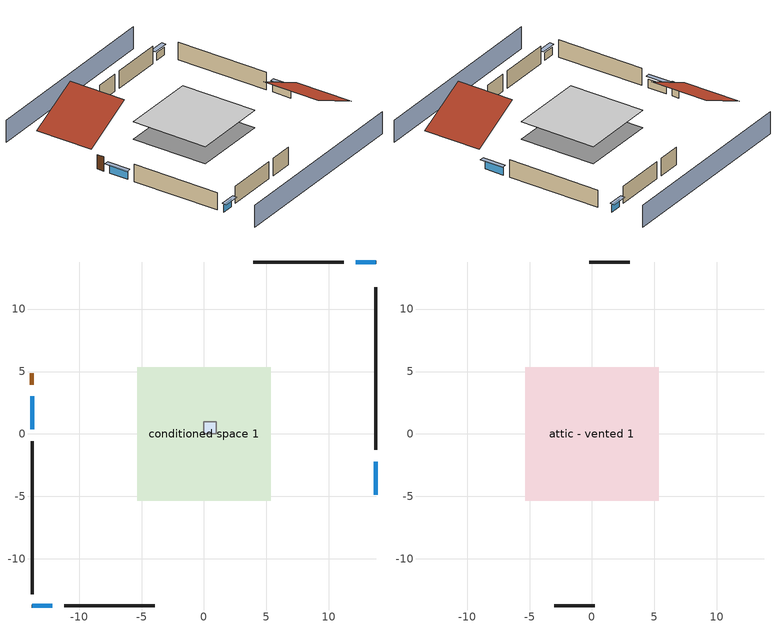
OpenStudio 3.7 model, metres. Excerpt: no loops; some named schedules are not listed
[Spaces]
conditioned space 1
 floor outside (Floor1 construction): -5.34,-5.34 -5.34,5.34 5.34,5.34 5.34,-5.34 z0.61
 wall outside (Wall1 construction): 13.77,-1.28 13.77,11.76 z0.61:3.05
 wall outside (Wall2 construction): -11.2,-13.77 -3.96,-13.77 z0.61:3.05
 wall outside (Wall3 construction): -13.77,-0.57 -13.77,-12.84 z0.61:3.05
 wall outside (Wall4 construction): 11.2,13.77 3.96,13.77 z0.61:3.05
 wall outside (AdiabaticWallConstruction): 13.77,-4.86 13.77,-2.21 / -13.77,3.01 -13.77,0.36 z0.61:1.8; -13.77,-13.77 -12.13,-13.77 / 13.77,13.77 12.13,13.77 z0.61:1.68
 wall outside (AdiabaticWallConstruction 1): -13.77,4.86 -13.77,3.94 z0.61:2.64
 window (WindowConstruction): 13.77,-4.86 13.77,-2.21 z0.61:1.8
 window (WindowConstruction 1): -13.77,-13.77 -12.13,-13.77 z0.61:1.68
 window (WindowConstruction 2): -13.77,3.01 -13.77,0.36 z0.61:1.8
 window (WindowConstruction 3): 13.77,13.77 12.13,13.77 z0.61:1.68
 door (Door): -13.77,4.86 -13.77,3.94 z0.61:2.64
central ac and furnace airloop ret air space
 floor adiabatic (AdiabaticConst): 0,0 0,1 1,1 1,0 z0
 wall adiabatic (AdiabaticConst): 0,1 0,0 1,0 1,1 0,1 z0:1
 ceiling adiabatic (AdiabaticConst): 1,0 1,1 0,1 0,0 z1
attic - vented 1
 floor to conditioned space 1 (Floor2 construction Reversed): -5.34,-5.34 -5.34,5.34 5.34,5.34 5.34,-5.34 z3.05
 wall outside (Wall5 construction): -3.03,-13.77 0.22,-13.77 z0.61:3.05
 wall outside (Wall6 construction): 3.03,13.77 -0.22,13.77 z0.61:3.05
 roof outside (Roof1 construction): 13.77,-5.78,3.05 6.63,-5.78,6.62 6.63,-13.77,6.62 13.77,-13.77,3.05
 roof outside (Roof2 construction): -13.77,5.78,3.05 -6.63,5.78,6.62 -6.63,13.77,6.62 -13.77,13.77,3.05
shading: 13.77,18.34 -13.77,18.34 / -13.77,-18.34 13.77,-18.34 z0:3.05; 13.77,-1.9 13.77,-5.16 14.38,-5.16 14.38,-1.9 z2.1; -11.83,-13.77 -14.08,-13.77 -14.08,-14.38 -11.83,-14.38 z1.98; -13.77,0.06 -13.77,3.32 -14.38,3.32 -14.38,0.06 z2.1; 11.83,13.77 14.08,13.77 14.08,14.38 11.83,14.38 z1.98
[Site]
Tallahassee Regional Ap  Isis_FL_USA: Latitude {deg}=30.38; Longitude {deg}=-84.37; Time Zone {hr}=-5; Elevation {m}=21; Terrain=Suburbs
[Site:GroundTemperature:Shallow]
16.3547, 15.0593, 14.9556, 15.5703, 18.038, 20.4943, 22.6237, 23.9727, 24.0873, 22.9901, 20.915, 18.5341
[Site:WaterMainsTemperature]
Calculation Method=Schedule; Temperature Schedule=mains temperature schedule
[Building]
Building 1
[Material] Roughness=Rough
Name | Thickness {m} | Conductivity {W/m-K} | Density {kg/m3} | Specific Heat {J/kg-K} | Thermal Absorptance | Solar Absorptance | Visible Absorptance
asphalt or fiberglass shingles | 0.00635 | 0.162714 | 1121.4 | 1465.45 | 0.9 | 0.85 | 0.85
roof rigid ins | 0.00281632 | 0.029427 | 32.04 | 1214.23 | 0.9 | 0.7 | 0.7
osb sheathing 0.5 in. | 0.0127 | 0.115458 | 512.64 | 1214.23 | 0.9 | 0.6 | 0.6
brick veneer | 0.1016 | 0.793375 | 1762.2 | 795.53 | 0.9 | 0.85 | 0.85
osb sheathing 0.5 in. 1 | 0.0127 | 0.115458 | 512.64 | 1214.23 | 0.9 | 0.7 | 0.7
wall stud and cavity | 0.1397 | 0.558292 | 139.0536 | 1170.24 | 0.9 | 0.7 | 0.7
gypsum board | 0.0127 | 0.160291 | 801 | 837.4 | 0.9 | 0.6 | 0.6
wall stud and cavity 1 | 0.1397 | 0.447971 | 139.0536 | 1170.24 | 0.9 | 0.6 | 0.6
floor stud and cavity | 0.1397 | 0.501511 | 92.3553 | 1139.71 | 0.9 | 0.7 | 0.7
osb sheathing 0.75 in. | 0.01905 | 0.115458 | 512.64 | 1214.23 | 0.9 | 0.7 | 0.7
floor covering | 0.0127 | 0.0433444 | 54.468 | 1339.84 | 0.9 | 0.6 | 0.6
ceiling loosefill ins | 0.0846667 | 0.0480833 | 16.02 | 1046.75 | 0.9 | 0.7 | 0.7
ceiling stud and cavity | 0.1397 | 0.302811 | 65.682 | 1177.47 | 0.9 | 0.7 | 0.7
wood siding; wood siding 1 | 0.0254 | 0.102417 | 544.68 | 1172.36
wall rigid ins | 0.512978 | 0.029427 | 32.04 | 1214.23 | 0.9 | 0.7 | 0.7
wall stud and cavity 2 | 0.0889 | 0.380278 | 52.3479 | 1209.89 | 0.9 | 0.7 | 0.7
door material | 0.04445 | 0.0612267 | 512.64 | 1214.23 | 0.9 | 0.7 | 0.7
wall stud and cavity 3 | 0.0889 | 0.391764 | 83.0341 | 1211.67 | 0.9 | 0.7 | 0.7
furniture material conditioned space 1 | 0.1524 | 0.115458 | 640.8 | 1214.23 | 0.9 | 0.6 | 0.6
[Construction]
Roof1 construction; Roof2 construction: asphalt or fiberglass shingles, roof rigid ins, osb sheathing 0.5 in.
Wall1 construction; Wall2 construction; Wall3 construction; Wall4 construction: brick veneer, osb sheathing 0.5 in. 1, wall stud and cavity, gypsum board
Wall5 construction; Wall6 construction: brick veneer, osb sheathing 0.5 in. 1, wall stud and cavity 1
Floor1 construction: floor stud and cavity, osb sheathing 0.75 in., floor covering
Floor2 construction Reversed: gypsum board, ceiling stud and cavity, ceiling loosefill ins
WindowConstruction; WindowConstruction 1; WindowConstruction 2; WindowConstruction 3: WindowMaterial
AdiabaticWallConstruction: wood siding, wall rigid ins, wall stud and cavity 2, gypsum board
Door: door material
AdiabaticWallConstruction 1: wood siding 1, wall rigid ins, wall stud and cavity 2, gypsum board
PartitionWallConstruction: gypsum board, wall stud and cavity 3, gypsum board
furniture construction conditioned space 1: furniture material conditioned space 1
AdiabaticConst: Adiabatic
[WindowMaterial:SimpleGlazingSystem]
WindowMaterial: U-Factor {W/m2-K}=4.76952; Solar Heat Gain Coefficient=0.63
[Material:NoMass]
Adiabatic: Roughness=Rough; Thermal Resistance {m2-K/W}=176.1
[ThermalZone] Multiplier=1; Use Ideal Air Loads=No
Name | Volume {m3} | Thermostat
conditioned space | 278.185 | conditioned space temperature setpoint
attic - vented | 90.8252
central ac and furnace airloop ret air zone | 1
[Sizing:Zone] Zone Cooling Design Supply Air Temperature Input Method=SupplyAirTemperature; Zone Cooling Design Supply Air Temperature {C}=14; Zone Cooling Design Supply Air Temperature Difference {deltaC}=11.11; Zone Heating Design Supply Air Temperature Input Method=SupplyAirTemperature; Zone Heating Design Supply Air Temperature {C}=40; Zone Heating Design Supply Air Temperature Difference {deltaC}=11.11; Zone Cooling Design Supply Air Humidity Ratio {kg-H2O/kg-air}=0.0085; Zone Heating Design Supply Air Humidity Ratio {kg-H2O/kg-air}=0.008; Cooling Design Air Flow Method=DesignDay; Heating Design Air Flow Method=DesignDay; Account for Dedicated Outdoor Air System=No; Dedicated Outdoor Air System Control Strategy=NeutralSupplyAir; Dedicated Outdoor Air Low Setpoint Temperature for Design {C}=autosize; Dedicated Outdoor Air High Setpoint Temperature for Design {C}=autosize; Zone Load Sizing Method=Sensible Load Only No Latent Load; Zone Latent Cooling Design Supply Air Humidity Ratio Input Method=HumidityRatioDifference; Zone Cooling Design Supply Air Humidity Ratio Difference {kgWater/kgDryAir}=0.005; Zone Latent Heating Design Supply Air Humidity Ratio Input Method=HumidityRatioDifference; Zone Humidification Design Supply Air Humidity Ratio Difference {kgWater/kgDryAir}=0.005
attic - vented; central ac and furnace airloop ret air zone
[Space] Building Unit=Building Unit 1
Name | Thermal Zone | Volume {m3}
conditioned space 1 | conditioned space | 278.185
attic - vented 1 | attic - vented | 90.8252
central ac and furnace airloop ret air space | central ac and furnace airloop ret air zone
[ThermostatSetpoint:DualSetpoint]
conditioned space temperature setpoint: Heating Setpoint Temperature Schedule=heating setpoint; Cooling Setpoint Temperature Schedule=cooling setpoint
[SurfaceProperty:IncidentSolarMultiplier] Incident Solar Multiplier=1; Incident Solar Multiplier Schedule=trans schedule winter=0.85 summer=0.7
Window1; Window2; Window3; Window4
[InternalMass:Definition] Design Level Calculation Method=SurfaceArea
Name | Construction | Surface Area {m2}
partition wall mass | PartitionWallConstruction | 114.085
furniture mass conditioned space 1 | furniture construction conditioned space 1 | 45.634
[InternalMass] Space or SpaceType=conditioned space 1; Multiplier=1
Name | Internal Mass Definition
partition wall mass | partition wall mass
furniture mass conditioned space 1 | furniture mass conditioned space 1
[External:File]
External File 1: File=in.schedules.csv
[People:Definition]
occupants: Number of People Calculation Method=People; Number of People {people}=1; Fraction Radiant=0.314171; Sensible Heat Fraction=0.56303; Carbon Dioxide Generation Rate {m3/s-W}=0; Enable ASHRAE 55 Comfort Warnings=No; Mean Radiant Temperature Calculation Type=ZoneAveraged
[People]
occupants: People Definition=occupants; Space or SpaceType=conditioned space 1; Number of People Schedule=occupants; Activity Level Schedule=occupants activity schedule; Multiplier=1
[Fan:SystemModel]
central ac and furnace supply fan: Availability Schedule=Always On Discrete; Design Maximum Air Flow Rate {m3/s}=0.748037; Speed Control Method=Discrete; Electric Power Minimum Flow Rate Fraction=0.2; Design Pressure Rise {Pa}=794.58; Motor Efficiency=1; Motor In Air Stream Fraction=1; Design Electric Power Consumption {W}=autosize; Design Power Sizing Method=TotalEfficiencyAndPressure; Electric Power Per Unit Flow Rate {W/(m3/s)}=840; Electric Power Per Unit Flow Rate Per Unit Pressure {W-s/m3-Pa}=1.66667; Fan Total Efficiency=0.75; Motor Loss Radiative Fraction=0; Speed Flow Fraction 1=0.65489; Speed Electric Power Fraction 1=0.28087; Speed Flow Fraction 2=1; Speed Electric Power Fraction 2=1
[EnergyManagementSystem:Sensor]
Name | Output Variable or Output Meter Index Key | Output Variable or Output Meter
central_ac_and_furnace_supply_fan_s; central_ac_and_furnace_supply_fan_s_1 | central ac and furnace supply fan | Fan Electricity Energy
cool_season | cooling season schedule | Schedule Value
out_pb_s |  | Site Outdoor Air Barometric Pressure
out_wt_s |  | Site Outdoor Air Humidity Ratio
site_vw_s |  | Site Wind Speed
central_ac_and_furnace_airloop_Fan_RTF_s | central ac and furnace supply fan | Fan Runtime Fraction Speed 1
central_ac_and_furnace_airloop_Fan_RTF_s_1 | central ac and furnace supply fan | Fan Runtime Fraction Speed 2
central_ac_and_furnace_airloop_AH_MFR_s | Node 5 | System Node Mass Flow Rate
central_ac_and_furnace_airloop_AH_VFR_s | Node 5 | System Node Current Density Volume Flow Rate
central_ac_and_furnace_airloop_AH_Tout_s | Node 5 | System Node Temperature
central_ac_and_furnace_airloop_AH_Wout_s | Node 5 | System Node Humidity Ratio
central_ac_and_furnace_airloop_RA_T_s | Node 8 | System Node Temperature
central_ac_and_furnace_airloop_Ra_W_s | Node 8 | System Node Humidity Ratio
central_ac_and_furnace_airloop_0_DZ_T_s | attic - vented | Zone Air Temperature
central_ac_and_furnace_airloop_0_DZ_W_s | attic - vented | Zone Mean Air Humidity Ratio
natural_vent_s | natural vent schedule | Schedule Value
htg_sp_s | heating setpoint | Schedule Value
clg_sp_s | cooling setpoint | Schedule Value
mech_vent_range_fan_0_sch_s | mech vent range fan 0 schedule | Schedule Value
mech_vent_bath_fan_0_sch_s | mech vent bath fan 0 schedule | Schedule Value
clothes_dryer_exhaust_0_sch_s | clothes_dryer | Schedule Value
htg_load_cond |  | Heating:EnergyTransfer:Zone:CONDITIONED SPACE
clg_load_cond |  | Cooling:EnergyTransfer:Zone:CONDITIONED SPACE
htg_load_duct |  | Heating:EnergyTransfer:Zone:CENTRAL AC AND FURNACE AIRLOOP RET AIR ZONE
clg_load_duct |  | Cooling:EnergyTransfer:Zone:CENTRAL AC AND FURNACE AIRLOOP RET AIR ZONE
[EnergyManagementSystem:Program]
central_ac_and_furnace_supply_fan_disaggregate_program: Set central_ac_and_furnace_supply_fan_clg = 0; If central_ac_and_furnace_clg_coil_s > 0; Set central_ac_and_furnace_supply_fan_clg = central_ac_and_furnace_supply_fan_s; EndIf
central_ac_and_furnace_supply_fan_disaggregate_program_1: Set central_ac_and_furnace_supply_fan_primary_htg = 0; If central_ac_and_furnace_htg_coil_s > 0; Set central_ac_and_furnace_supply_fan_primary_htg = central_ac_and_furnace_supply_fan_s_1; EndIf
water_heater_EC_adj: Set dhw_e_cons = water_heater_energy + water_heater_on_cycle_parasitic + water_heater_off_cycle_parasitic; Set water_heater_ec_adj_act = 0.0 * dhw_e_cons / 1
central_ac_and_furnace_airloop_0_duct_program: Set central_ac_and_furnace_airloop_AH_MFR = central_ac_and_furnace_airloop_AH_MFR_s; Set central_ac_and_furnace_airloop_Fan_RTF = 0; Set central_ac_and_furnace_airloop_Fan_RTF = central_ac_and_furnace_airloop_Fan_RTF + central_ac_and_furnace_airloop_Fan_RTF_s; Set central_ac_and_furnace_airloop_Fan_RTF = central_ac_and_furnace_airloop_Fan_RTF + central_ac_and_furnace_airloop_Fan_RTF_s_1; Set central_ac_and_furnace_airloop_AH_VFR = central_ac_and_furnace_airloop_AH_VFR_s; Set central_ac_and_furnace_airloop_AH_Tout = central_ac_and_furnace_airloop_AH_Tout_s; Set central_ac_and_furnace_airloop_AH_Wout = central_ac_and_furnace_airloop_AH_Wout_s; Set central_ac_and_furnace_airloop_RA_T = central_ac_and_furnace_airloop_RA_T_s; Set central_ac_and_furnace_airloop_Ra_W = central_ac_and_furnace_airloop_Ra_W_s; Set central_ac_and_furnace_airloop_0_DZ_T = central_ac_and_furnace_airloop_0_DZ_T_s; Set central_ac_and_furnace_airloop_0_DZ_W = central_ac_and_furnace_airloop_0_DZ_W_s; Run central_ac_and_furnace_airloop_0_duct_subroutine; Set central_ac_and_furnace_airloop_0_SupSensLkToCond_equip_act = central_ac_and_furnace_airloop_0_SupSensLkToCond; Set central_ac_and_furnace_airloop_0_SupLatLkToCond_equip_act = central_ac_and_furnace_airloop_0_SupLatLkToCond; Set central_ac_and_furnace_airloop_0_SupCondToLv_equip_act = central_ac_and_furnace_airloop_0_SupCondToLv; Set central_ac_and_furnace_airloop_0_RetSensLkToRP_equip_act = central_ac_and_furnace_airloop_0_RetSensLkToRP; Set central_ac_and_furnace_airloop_0_RetLatLkToRP_equip_act = central_ac_and_furnace_airloop_0_RetLatLkToRP; Set central_ac_and_furnace_airloop_0_RetCondToRP_equip_act = central_ac_and_furnace_airloop_0_RetCondToRP; Set central_ac_and_furnace_airloop_0_RetCondToDZ_equip_act = central_ac_and_furnace_airloop_0_RetCondToDZ; Set central_ac_and_furnace_airloop_0_SupCondToDZ_equip_act = central_ac_and_furnace_airloop_0_SupCondToDZ; Set central_ac_and_furnace_airloop_0_SupSensLkToDZ_equip_act = central_ac_and_furnace_airloop_0_SupSensLkToDZ; Set central_ac_and_furnace_airloop_0_SupLatLkToDZ_equip_act = central_ac_and_furnace_airloop_0_SupLatLkToDZ; Set central_ac_and_furnace_airloop_0_ZoneMixDZToCond_mix_act = central_ac_and_furnace_airloop_0_ZoneMixDZToCond; Set central_ac_and_furnace_airloop_0_ZoneMixCondToDZ_mix_act = central_ac_and_furnace_airloop_0_ZoneMixCondToDZ
natural_vent_program: Set Tin = tin_s; Set Tout = tout_s; Set Wout = out_wt_s; Set Pbar = out_pb_s; Set Phiout = (@RhFnTdbWPb Tout Wout Pbar); Set MaxHR = 0.0115; Set MaxRH = 0.7; Set Tnvsp = (htg_sp_s + clg_sp_s) / 2; Set NVavail = natural_vent_s; Set ClgSsnAvail = cool_season; Set natural_vent_flow_act = 0; Set whole_house_fan_flow_act = 0; Set whole_house_fan_mix_act = 0; Set whole_house_fan_act = 0; If ((Wout < MaxHR) && (Phiout < MaxRH) && (Tin > Tout) && (Tin > Tnvsp) && (ClgSsnAvail > 0)); Set WHF_Flow = 0; Set Adj = (Tin-Tnvsp)/(Tin-Tout); Set Adj = (@Min Adj 1); Set Adj = (@Max Adj 0); If (WHF_Flow > 0); Set whole_house_fan_flow_act = WHF_Flow*Adj; Set whole_house_fan_mix_act = WHF_Flow*Adj; Set WHF_W = 0; Set whole_house_fan_act = WHF_W*Adj; ElseIf (NVavail > 0); Set NVArea = 3936.3761272320007; Set Cs = 8.968567957270247e-05; Set Cw = 6.158219665777789e-05; Set Tdiff = Tin-Tout; Set dT = (@Abs Tdiff); Set Vwind = site_vw_s; Set SGNV = NVArea*Adj*((((Cs*dT)+(Cw*(Vwind^2)))^0.5)/1000); Set MaxNV = 1.5454705606656003; Set natural_vent_flow_act = (@Min SGNV MaxNV); EndIf; EndIf
[ElectricEquipment:Definition] Design Level Calculation Method=EquipmentLevel
Name | Design Level {W} | Fraction Latent | Fraction Radiant | Fraction Lost
ceiling fan | 29.7081 | 0 | 0.558 | 0
clothes washer | 563.87 | 0.03 | 0.162 | 0.7
clothes dryer | 9352.05 | 0.015 | 0.081 | 0.85
fridge | 68.1859 | 0 | 0.6 | 0
cooking range | 761.755 | 0.08 | 0.432 | 0.2
misc plug loads | 808.822 | 0.021 | 0.558 | 0.049
whole house fan; mech vent house fan | 0 | 0 | 0 | 1
mech vent house fan cfis | 0 | 0 | 0 | 0
mech vent range fan 0 | 30 | 0 | 0 | 1
mech vent bath fan 0 | 15 | 0 | 0 | 1
[ElectricEquipment] Space or SpaceType=conditioned space 1
Name | Electric Equipment Definition | Schedule
ceiling fan | ceiling fan | ceiling_fan
clothes washer | clothes washer | clothes_washer
clothes dryer | clothes dryer | clothes_dryer
fridge | fridge | fridge schedule
cooking range | cooking range | cooking_range
misc plug loads | misc plug loads | plug_loads_other
whole house fan | whole house fan | Always On Discrete
mech vent house fan | mech vent house fan | mech vent house fan schedule
mech vent house fan cfis | mech vent house fan cfis | mech vent house fan cfis schedule
mech vent range fan 0 | mech vent range fan 0 | mech vent range fan 0 schedule
mech vent bath fan 0 | mech vent bath fan 0 | mech vent bath fan 0 schedule
[OtherEquipment:Definition] Design Level Calculation Method=EquipmentLevel
Name | Design Level {W} | Fraction Latent | Fraction Radiant | Fraction Lost
water heater energy adjustment1 | 0.01 | 0 | 0 | 1
water sensible | -1008.85 | 0 | 0.6 | 0
water latent | 1023.65 | 1 | 0 | 0
central_ac_and_furnace_airloop_0_SupSensLkToCond equip; central_ac_and_furnace_airloop_0_SupCondToLv equip; central_ac_and_furnace_airloop_0_RetCondToRP equip; central_ac_and_furnace_airloop_0_RetSensLkToRP equip; central_ac_and_furnace_airloop_0_SupCondToDZ equip; central_ac_and_furnace_airloop_0_RetCondToDZ equip; central_ac_and_furnace_airloop_0_SupSensLkToDZ equip; mech vent house fan sensible load equip | 0 | 0 | 0 | 0
central_ac_and_furnace_airloop_0_SupLatLkToCond equip; central_ac_and_furnace_airloop_0_RetLatLkToRP equip; central_ac_and_furnace_airloop_0_SupLatLkToDZ equip; mech vent house fan latent load equip | 0 | 1 | 0 | 0
[OtherEquipment]
Name | Other Equipment Definition | Space or SpaceType | Schedule | Fuel Type
water heater energy adjustment1 | water heater energy adjustment1 | attic - vented 1 | Always On Discrete | NaturalGas
water sensible | water sensible | conditioned space 1 | hot_water_fixtures | None
water latent | water latent | conditioned space 1 | hot_water_fixtures | None
central_ac_and_furnace_airloop_0_SupSensLkToCond equip | central_ac_and_furnace_airloop_0_SupSensLkToCond equip | conditioned space 1 | Always On Discrete | None
central_ac_and_furnace_airloop_0_SupLatLkToCond equip | central_ac_and_furnace_airloop_0_SupLatLkToCond equip | conditioned space 1 | Always On Discrete | None
central_ac_and_furnace_airloop_0_SupCondToLv equip | central_ac_and_furnace_airloop_0_SupCondToLv equip | conditioned space 1 | Always On Discrete | None
central_ac_and_furnace_airloop_0_RetCondToRP equip | central_ac_and_furnace_airloop_0_RetCondToRP equip | central ac and furnace airloop ret air space | Always On Discrete | None
central_ac_and_furnace_airloop_0_RetSensLkToRP equip | central_ac_and_furnace_airloop_0_RetSensLkToRP equip | central ac and furnace airloop ret air space | Always On Discrete | None
central_ac_and_furnace_airloop_0_RetLatLkToRP equip | central_ac_and_furnace_airloop_0_RetLatLkToRP equip | central ac and furnace airloop ret air space | Always On Discrete | None
central_ac_and_furnace_airloop_0_SupCondToDZ equip | central_ac_and_furnace_airloop_0_SupCondToDZ equip | attic - vented 1 | Always On Discrete | None
central_ac_and_furnace_airloop_0_RetCondToDZ equip | central_ac_and_furnace_airloop_0_RetCondToDZ equip | attic - vented 1 | Always On Discrete | None
central_ac_and_furnace_airloop_0_SupSensLkToDZ equip | central_ac_and_furnace_airloop_0_SupSensLkToDZ equip | attic - vented 1 | Always On Discrete | None
central_ac_and_furnace_airloop_0_SupLatLkToDZ equip | central_ac_and_furnace_airloop_0_SupLatLkToDZ equip | attic - vented 1 | Always On Discrete | None
mech vent house fan sensible load equip | mech vent house fan sensible load equip | conditioned space 1 | Always On Discrete | None
mech vent house fan latent load equip | mech vent house fan latent load equip | conditioned space 1 | Always On Discrete | None
[WaterUse:Equipment:Definition]
clothes washer: Peak Flow Rate {m3/s}=6.51392e-06
[Lights:Definition]
interior lighting: Design Level Calculation Method=LightingLevel; Lighting Level {W}=201.347; Fraction Radiant=0.6; Fraction Visible=0.2; Return Air Fraction=0
[Lights]
interior lighting: Lights Definition=interior lighting; Space or SpaceType=conditioned space 1; Schedule=lighting_interior; Fraction Replaceable=1
[Exterior:Lights:Definition]
exterior lighting: Design Level {W}=9.7263
[Exterior:Lights]
exterior lighting: Exterior Lights Definition=exterior lighting; Schedule=exterior lighting schedule
[ZoneMixing] Schedule=Always On Continuous; Design Flow Rate Calculation Method=Flow/Zone; Design Flow Rate {m3/s}=0
Name | Zone or Space | Source Zone or Space
central_ac_and_furnace_airloop_0_ZoneMixDZToCond mix | conditioned space | attic - vented
central_ac_and_furnace_airloop_0_ZoneMixCondToDZ mix; whole house fan mix | attic - vented | conditioned space
[SpaceInfiltration:DesignFlowRate] Space or SpaceType=conditioned space 1; Schedule=Always On Discrete; Design Flow Rate Calculation Method=Flow/Space; Design Flow Rate {m3/s}=0
natural vent flow; whole house fan flow; infil flow
[SpaceInfiltration:EffectiveLeakageArea]
infil|attic - vented 1: Space or SpaceType=attic - vented 1; Schedule=Always On Discrete; Effective Air Leakage Area {cm2}=3802.45; Stack Coefficient=0.000417918; Wind Coefficient=3.83674e-05
[BuildingUnit]
Building Unit 1
